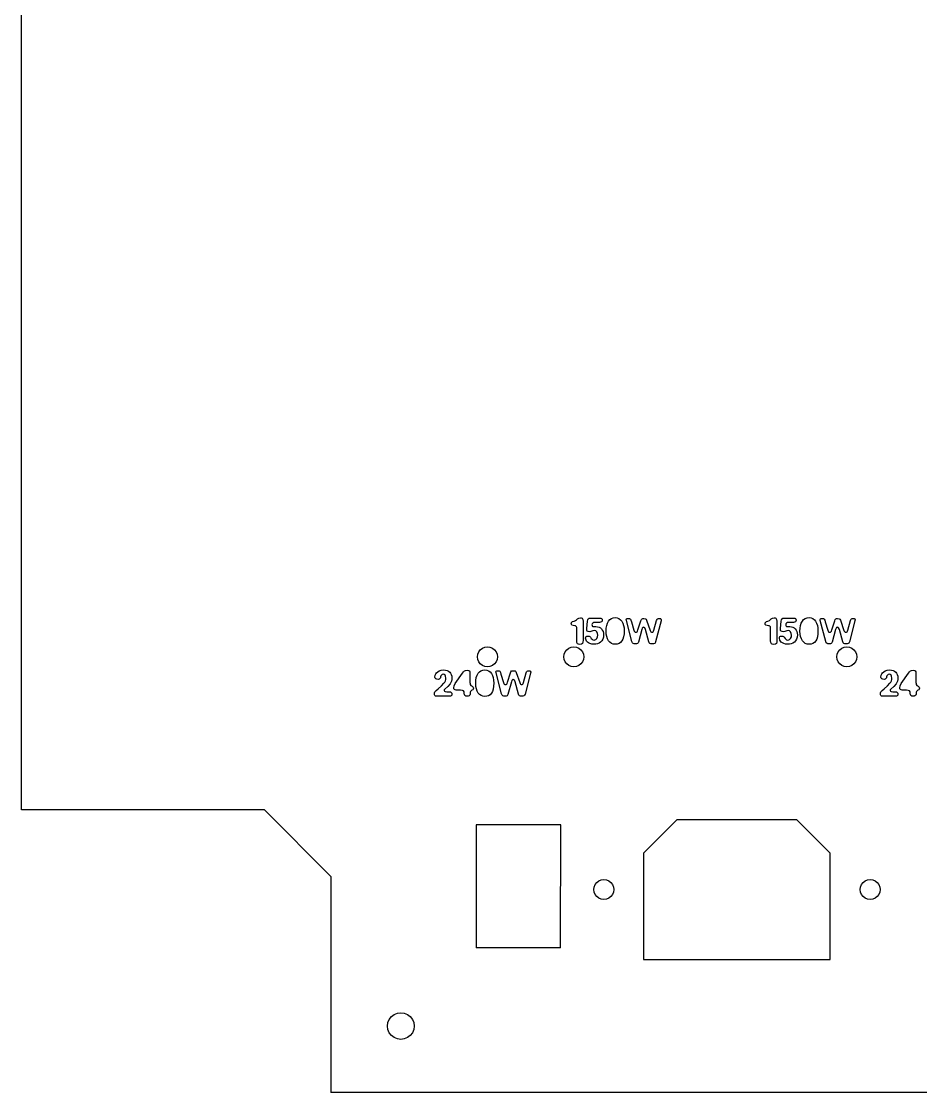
# Model space of a CAD drawing. Header units: metres. Extents: x 109 to 463, y 1313 to 1635.
# Drawn here: x 108.6 to 243.7, y 1312.8 to 1473.8 of the extents above; entities that cross this region are included whole.
import ezdxf

# ---------------------------------------------------------------- set-up
doc = ezdxf.new("R2010")
doc.units = ezdxf.units.M

msp = doc.modelspace()

# ---------------------------------------------------------------- linework, layer by layer
at = {"layer": 'COMPONENT0'}
for p, q in [((170.7, 1375.25, 0), (170.75, 1375.54, 0)), ((170.73, 1375.11, 0), (170.7, 1375.25, 0)), ((170.82, 1375, 0), (170.73, 1375.11, 0)), ((170.75, 1375.54, 0), (170.83, 1375.72, 0)), ((170.97, 1374.94, 0), (170.82, 1375, 0)), ((170.83, 1375.72, 0), (170.96, 1375.9, 0)), ((170.96, 1375.9, 0), (171.13, 1376.06, 0)), ((171.13, 1376.06, 0), (171.35, 1376.2, 0)), ((171.34, 1374.94, 0), (171.18, 1374.91, 0)), ((171.45, 1375.02, 0), (171.34, 1374.94, 0)), ((171.35, 1376.2, 0), (171.63, 1376.3, 0)), ((171.52, 1375.14, 0), (171.45, 1375.02, 0)), ((171.55, 1375.28, 0), (171.52, 1375.14, 0)), ((171.6, 1375.43, 0), (171.55, 1375.28, 0)), ((171.69, 1375.56, 0), (171.6, 1375.43, 0)), ((171.63, 1376.3, 0), (171.97, 1376.33, 0)), ((171.81, 1375.65, 0), (171.69, 1375.56, 0)), ((171.95, 1375.68, 0), (171.81, 1375.65, 0)), ((172.09, 1375.65, 0), (171.95, 1375.68, 0)), ((171.97, 1376.33, 0), (172.27, 1376.31, 0)), ((172.22, 1375.55, 0), (172.09, 1375.65, 0)), ((172.31, 1375.37, 0), (172.22, 1375.55, 0)), ((172.27, 1376.31, 0), (172.52, 1376.24, 0)), ((172.35, 1375.09, 0), (172.31, 1375.37, 0)), ((172.33, 1374.9, 0), (172.35, 1375.09, 0)), ((172.52, 1376.24, 0), (172.74, 1376.13, 0)), ((172.74, 1376.13, 0), (172.92, 1375.99, 0)), ((172.92, 1375.99, 0), (173.06, 1375.82, 0)), ((173.06, 1375.82, 0), (173.16, 1375.62, 0)), ((173.16, 1375.62, 0), (173.22, 1375.4, 0)), ((173.22, 1375.4, 0), (173.24, 1375.16, 0)), ((173.24, 1375.16, 0), (173.22, 1374.89, 0)), ((173.75, 1374.27, 0), (174.84, 1375.84, 0)), ((174.84, 1375.84, 0), (174.98, 1376.03, 0)), ((174.98, 1376.03, 0), (175.13, 1376.17, 0)), ((175.13, 1376.17, 0), (175.31, 1376.26, 0)), ((175.31, 1376.26, 0), (175.55, 1376.29, 0)), ((175.55, 1376.29, 0), (175.74, 1376.26, 0)), ((175.74, 1376.26, 0), (175.87, 1376.19, 0)), ((175.87, 1376.19, 0), (175.95, 1376.06, 0)), ((175.95, 1376.06, 0), (175.97, 1375.9, 0)), ((175.97, 1375.9, 0), (175.97, 1374.46, 0)), ((176.85, 1374.75, 0), (176.92, 1375.17, 0)), ((176.92, 1375.17, 0), (177.03, 1375.53, 0)), ((177.03, 1375.53, 0), (177.18, 1375.82, 0)), ((177.18, 1375.82, 0), (177.38, 1376.05, 0)), ((177.38, 1376.05, 0), (177.61, 1376.21, 0)), ((177.61, 1376.21, 0), (177.89, 1376.3, 0)), ((177.89, 1376.3, 0), (178.19, 1376.34, 0)), ((178.19, 1376.34, 0), (178.49, 1376.3, 0)), ((178.49, 1376.3, 0), (178.75, 1376.2, 0)), ((178.75, 1376.2, 0), (178.99, 1376.03, 0)), ((178.99, 1376.03, 0), (179.18, 1375.8, 0)), ((179.18, 1375.8, 0), (179.33, 1375.51, 0)), ((179.33, 1375.51, 0), (179.44, 1375.18, 0)), ((179.44, 1375.18, 0), (179.51, 1374.79, 0)), ((179.86, 1376.04, 0), (179.91, 1376.14, 0)), ((179.88, 1375.89, 0), (179.86, 1376.04, 0)), ((180.7, 1372.76, 0), (179.88, 1375.89, 0)), ((179.91, 1376.14, 0), (180.01, 1376.19, 0)), ((180.01, 1376.19, 0), (180.16, 1376.21, 0)), ((180.16, 1376.21, 0), (180.34, 1376.2, 0)), ((180.34, 1376.2, 0), (180.47, 1376.12, 0)), ((180.47, 1376.12, 0), (180.55, 1375.96, 0)), ((180.55, 1375.96, 0), (180.62, 1375.7, 0)), ((180.62, 1375.7, 0), (181, 1374.44, 0)), ((181.6, 1374.49, 0), (182.05, 1375.87, 0)), ((182.05, 1375.87, 0), (182.12, 1376.06, 0)), ((182.05, 1375.87, 0), (182.05, 1375.87, 0)), ((182.12, 1376.06, 0), (182.22, 1376.17, 0)), ((182.22, 1376.17, 0), (182.34, 1376.21, 0)), ((182.34, 1376.21, 0), (182.49, 1376.21, 0)), ((182.49, 1376.21, 0), (182.74, 1376.17, 0)), ((182.74, 1376.17, 0), (182.84, 1376.09, 0)), ((182.84, 1376.09, 0), (182.9, 1375.96, 0)), ((182.9, 1375.96, 0), (183.44, 1374.42, 0)), ((184.02, 1374.44, 0), (184.42, 1375.91, 0)), ((185.08, 1375.84, 0), (184.25, 1372.67, 0)), ((184.42, 1375.91, 0), (184.48, 1376.06, 0)), ((184.48, 1376.06, 0), (184.56, 1376.16, 0)), ((184.56, 1376.16, 0), (184.67, 1376.2, 0)), ((184.67, 1376.2, 0), (184.83, 1376.21, 0)), ((184.83, 1376.21, 0), (184.97, 1376.19, 0)), ((184.97, 1376.19, 0), (185.07, 1376.13, 0)), ((185.07, 1376.13, 0), (185.11, 1376.01, 0)), ((185.11, 1376.01, 0), (185.08, 1375.84, 0)), ((170.88, 1373.22, 0), (171.2, 1373.48, 0)), ((171.18, 1374.91, 0), (170.97, 1374.94, 0)), ((171.2, 1373.48, 0), (171.7, 1373.92, 0)), ((171.7, 1373.92, 0), (172.06, 1374.32, 0)), ((172.06, 1374.32, 0), (172.19, 1374.51, 0)), ((172.1, 1373.35, 0), (172.08, 1373.25, 0)), ((172.2, 1373.46, 0), (172.1, 1373.35, 0)), ((172.19, 1374.51, 0), (172.28, 1374.7, 0)), ((172.64, 1373.86, 0), (172.2, 1373.46, 0)), ((172.28, 1374.7, 0), (172.33, 1374.9, 0)), ((172.97, 1374.24, 0), (172.64, 1373.86, 0)), ((173.09, 1374.44, 0), (172.97, 1374.24, 0)), ((173.17, 1374.66, 0), (173.09, 1374.44, 0)), ((173.22, 1374.89, 0), (173.17, 1374.66, 0)), ((173.53, 1373.65, 0), (173.58, 1373.96, 0)), ((173.56, 1373.5, 0), (173.53, 1373.65, 0)), ((173.63, 1373.39, 0), (173.56, 1373.5, 0)), ((173.58, 1373.96, 0), (173.75, 1374.27, 0)), ((173.75, 1373.32, 0), (173.63, 1373.39, 0)), ((175.97, 1374.46, 0), (175.98, 1374.27, 0)), ((175.98, 1374.27, 0), (176.02, 1374.12, 0)), ((176.02, 1374.12, 0), (176.12, 1373.98, 0)), ((176.12, 1373.98, 0), (176.29, 1373.87, 0)), ((176.38, 1373.35, 0), (176.26, 1373.28, 0)), ((176.29, 1373.87, 0), (176.44, 1373.74, 0)), ((176.46, 1373.45, 0), (176.38, 1373.35, 0)), ((176.44, 1373.74, 0), (176.49, 1373.59, 0)), ((176.49, 1373.59, 0), (176.46, 1373.45, 0)), ((176.83, 1374.27, 0), (176.85, 1374.75, 0)), ((176.85, 1373.85, 0), (176.83, 1374.27, 0)), ((176.93, 1373.47, 0), (176.85, 1373.85, 0)), ((177.05, 1373.13, 0), (176.93, 1373.47, 0)), ((179.45, 1373.46, 0), (179.35, 1373.11, 0)), ((179.52, 1373.87, 0), (179.45, 1373.46, 0)), ((179.51, 1374.79, 0), (179.54, 1374.36, 0)), ((179.54, 1374.36, 0), (179.52, 1373.87, 0)), ((181, 1374.44, 0), (181.05, 1374.31, 0)), ((181.05, 1374.31, 0), (181.11, 1374.21, 0)), ((181.11, 1374.21, 0), (181.19, 1374.15, 0)), ((181.19, 1374.15, 0), (181.27, 1374.13, 0)), ((181.27, 1374.13, 0), (181.4, 1374.14, 0)), ((181.4, 1374.14, 0), (181.48, 1374.18, 0)), ((181.48, 1374.18, 0), (181.55, 1374.29, 0)), ((181.55, 1374.29, 0), (181.6, 1374.49, 0)), ((182.18, 1374.55, 0), (181.67, 1372.66, 0)), ((182.25, 1374.73, 0), (182.18, 1374.55, 0)), ((182.33, 1374.83, 0), (182.25, 1374.73, 0)), ((182.41, 1374.87, 0), (182.33, 1374.83, 0)), ((182.47, 1374.88, 0), (182.41, 1374.87, 0)), ((182.56, 1374.86, 0), (182.47, 1374.88, 0)), ((182.64, 1374.8, 0), (182.56, 1374.86, 0)), ((182.76, 1374.56, 0), (182.64, 1374.8, 0)), ((183.25, 1372.7, 0), (182.76, 1374.56, 0)), ((183.44, 1374.42, 0), (183.49, 1374.3, 0)), ((183.49, 1374.3, 0), (183.56, 1374.21, 0)), ((183.56, 1374.21, 0), (183.64, 1374.15, 0)), ((183.64, 1374.15, 0), (183.74, 1374.13, 0)), ((183.74, 1374.13, 0), (183.82, 1374.15, 0)), ((183.82, 1374.15, 0), (183.9, 1374.21, 0)), ((183.9, 1374.21, 0), (183.97, 1374.31, 0)), ((183.97, 1374.31, 0), (184.02, 1374.44, 0)), ((170.63, 1372.71, 0), (170.64, 1372.89, 0)), ((170.65, 1372.57, 0), (170.63, 1372.71, 0)), ((170.64, 1372.89, 0), (170.71, 1373.04, 0)), ((170.71, 1372.47, 0), (170.65, 1372.57, 0)), ((170.71, 1373.04, 0), (170.88, 1373.22, 0)), ((170.81, 1372.4, 0), (170.71, 1372.47, 0)), ((170.94, 1372.38, 0), (170.81, 1372.4, 0)), ((172.89, 1372.38, 0), (170.94, 1372.38, 0)), ((172.08, 1373.25, 0), (172.13, 1373.13, 0)), ((172.13, 1373.13, 0), (172.26, 1373.07, 0)), ((172.26, 1373.07, 0), (172.49, 1373.05, 0)), ((172.49, 1373.05, 0), (172.82, 1373.05, 0)), ((172.82, 1373.05, 0), (173.02, 1373.02, 0)), ((173.03, 1372.4, 0), (172.89, 1372.38, 0)), ((173.02, 1373.02, 0), (173.15, 1372.95, 0)), ((173.14, 1372.46, 0), (173.03, 1372.4, 0)), ((173.22, 1372.56, 0), (173.14, 1372.46, 0)), ((173.15, 1372.95, 0), (173.22, 1372.84, 0)), ((173.22, 1372.84, 0), (173.24, 1372.72, 0)), ((173.24, 1372.72, 0), (173.22, 1372.56, 0)), ((173.91, 1373.29, 0), (173.75, 1373.32, 0)), ((174.55, 1373.29, 0), (173.91, 1373.29, 0)), ((174.82, 1373.26, 0), (174.55, 1373.29, 0)), ((174.99, 1373.17, 0), (174.82, 1373.26, 0)), ((175.08, 1373.03, 0), (174.99, 1373.17, 0)), ((175.11, 1372.83, 0), (175.08, 1373.03, 0)), ((175.13, 1372.61, 0), (175.11, 1372.83, 0)), ((175.21, 1372.47, 0), (175.13, 1372.61, 0)), ((175.35, 1372.4, 0), (175.21, 1372.47, 0)), ((175.55, 1372.38, 0), (175.35, 1372.4, 0)), ((175.71, 1372.39, 0), (175.55, 1372.38, 0)), ((175.82, 1372.43, 0), (175.71, 1372.39, 0)), ((175.94, 1372.55, 0), (175.82, 1372.43, 0)), ((175.98, 1372.68, 0), (175.94, 1372.55, 0)), ((175.99, 1372.78, 0), (175.98, 1372.68, 0)), ((176.02, 1372.99, 0), (175.99, 1372.78, 0)), ((176.05, 1373.1, 0), (176.02, 1372.99, 0)), ((176.13, 1373.19, 0), (176.05, 1373.1, 0)), ((176.26, 1373.28, 0), (176.13, 1373.19, 0)), ((177.2, 1372.86, 0), (177.05, 1373.13, 0)), ((177.4, 1372.63, 0), (177.2, 1372.86, 0)), ((177.63, 1372.47, 0), (177.4, 1372.63, 0)), ((177.89, 1372.36, 0), (177.63, 1372.47, 0)), ((178.18, 1372.33, 0), (177.89, 1372.36, 0)), ((178.5, 1372.36, 0), (178.18, 1372.33, 0)), ((178.77, 1372.45, 0), (178.5, 1372.36, 0)), ((179.01, 1372.61, 0), (178.77, 1372.45, 0)), ((179.2, 1372.82, 0), (179.01, 1372.61, 0)), ((179.35, 1373.11, 0), (179.2, 1372.82, 0)), ((180.78, 1372.54, 0), (180.7, 1372.76, 0)), ((180.9, 1372.43, 0), (180.78, 1372.54, 0)), ((181.04, 1372.39, 0), (180.9, 1372.43, 0)), ((181.2, 1372.38, 0), (181.04, 1372.39, 0)), ((181.4, 1372.39, 0), (181.2, 1372.38, 0)), ((181.53, 1372.44, 0), (181.4, 1372.39, 0)), ((181.62, 1372.52, 0), (181.53, 1372.44, 0)), ((181.67, 1372.66, 0), (181.62, 1372.52, 0)), ((183.32, 1372.54, 0), (183.25, 1372.7, 0)), ((183.41, 1372.44, 0), (183.32, 1372.54, 0)), ((183.55, 1372.4, 0), (183.41, 1372.44, 0)), ((183.76, 1372.38, 0), (183.55, 1372.4, 0)), ((183.93, 1372.39, 0), (183.76, 1372.38, 0)), ((184.08, 1372.43, 0), (183.93, 1372.39, 0)), ((184.18, 1372.52, 0), (184.08, 1372.43, 0)), ((184.25, 1372.67, 0), (184.18, 1372.52, 0))]:
    msp.add_line(p, q, dxfattribs=at)
at = {"layer": 'COMPONENT4'}
for p, q in [((191.18, 1383.31, 0), (191.2, 1383.41, 0)), ((191.21, 1383.15, 0), (191.18, 1383.31, 0)), ((191.2, 1383.41, 0), (191.24, 1383.48, 0)), ((191.27, 1383.06, 0), (191.21, 1383.15, 0)), ((191.24, 1383.48, 0), (191.39, 1383.59, 0)), ((191.47, 1382.99, 0), (191.27, 1383.06, 0)), ((191.39, 1383.59, 0), (191.6, 1383.66, 0)), ((191.7, 1382.98, 0), (191.47, 1382.99, 0)), ((191.6, 1383.66, 0), (191.83, 1383.77, 0)), ((191.83, 1383.77, 0), (191.96, 1383.87, 0)), ((191.96, 1383.87, 0), (192.11, 1384, 0)), ((192.11, 1384, 0), (192.3, 1384.11, 0)), ((192.3, 1384.11, 0), (192.55, 1384.15, 0)), ((192.55, 1384.15, 0), (192.69, 1384.14, 0)), ((192.69, 1384.14, 0), (192.8, 1384.09, 0)), ((192.8, 1384.09, 0), (192.87, 1384.01, 0)), ((192.87, 1384.01, 0), (192.92, 1383.91, 0)), ((192.92, 1383.91, 0), (192.95, 1383.68, 0)), ((192.95, 1383.68, 0), (192.96, 1383.42, 0)), ((192.96, 1383.42, 0), (192.96, 1380.79, 0)), ((193.51, 1382.57, 0), (193.62, 1383.64, 0)), ((193.62, 1383.64, 0), (193.67, 1383.85, 0)), ((193.67, 1383.85, 0), (193.74, 1384, 0)), ((193.74, 1384, 0), (193.86, 1384.09, 0)), ((193.86, 1384.09, 0), (194.04, 1384.12, 0)), ((194.04, 1384.12, 0), (195.49, 1384.12, 0)), ((194.32, 1383.26, 0), (194.29, 1383.15, 0)), ((194.29, 1383.15, 0), (194.31, 1383.01, 0)), ((194.31, 1383.01, 0), (194.34, 1382.91, 0)), ((194.41, 1383.37, 0), (194.32, 1383.26, 0)), ((194.56, 1383.44, 0), (194.41, 1383.37, 0)), ((194.77, 1383.46, 0), (194.56, 1383.44, 0)), ((195.43, 1383.46, 0), (194.77, 1383.46, 0)), ((195.6, 1383.49, 0), (195.43, 1383.46, 0)), ((195.49, 1384.12, 0), (195.64, 1384.1, 0)), ((195.73, 1383.55, 0), (195.6, 1383.49, 0)), ((195.64, 1384.1, 0), (195.75, 1384.04, 0)), ((195.81, 1383.66, 0), (195.73, 1383.55, 0)), ((195.75, 1384.04, 0), (195.82, 1383.95, 0)), ((195.84, 1383.82, 0), (195.81, 1383.66, 0)), ((195.82, 1383.95, 0), (195.84, 1383.82, 0)), ((196.44, 1382.61, 0), (196.51, 1383.03, 0)), ((196.51, 1383.03, 0), (196.62, 1383.38, 0)), ((196.62, 1383.38, 0), (196.78, 1383.68, 0)), ((196.78, 1383.68, 0), (196.97, 1383.9, 0)), ((196.97, 1383.9, 0), (197.21, 1384.06, 0)), ((197.21, 1384.06, 0), (197.48, 1384.16, 0)), ((197.48, 1384.16, 0), (197.79, 1384.19, 0)), ((197.79, 1384.19, 0), (198.08, 1384.16, 0)), ((198.08, 1384.16, 0), (198.35, 1384.05, 0)), ((198.35, 1384.05, 0), (198.58, 1383.88, 0)), ((198.58, 1383.88, 0), (198.77, 1383.65, 0)), ((198.77, 1383.65, 0), (198.92, 1383.37, 0)), ((198.92, 1383.37, 0), (199.04, 1383.03, 0)), ((199.04, 1383.03, 0), (199.11, 1382.65, 0)), ((199.45, 1383.89, 0), (199.5, 1383.99, 0)), ((199.47, 1383.74, 0), (199.45, 1383.89, 0)), ((200.29, 1380.61, 0), (199.47, 1383.74, 0)), ((199.5, 1383.99, 0), (199.6, 1384.05, 0)), ((199.6, 1384.05, 0), (199.75, 1384.07, 0)), ((199.75, 1384.07, 0), (199.94, 1384.05, 0)), ((199.94, 1384.05, 0), (200.06, 1383.98, 0)), ((200.06, 1383.98, 0), (200.14, 1383.82, 0)), ((200.14, 1383.82, 0), (200.21, 1383.55, 0)), ((200.21, 1383.55, 0), (200.6, 1382.3, 0)), ((201.19, 1382.35, 0), (201.64, 1383.73, 0)), ((201.64, 1383.73, 0), (201.71, 1383.92, 0)), ((201.64, 1383.73, 0), (201.64, 1383.73, 0)), ((201.71, 1383.92, 0), (201.81, 1384.02, 0)), ((201.81, 1384.02, 0), (201.93, 1384.07, 0)), ((201.93, 1384.07, 0), (202.09, 1384.07, 0)), ((202.09, 1384.07, 0), (202.34, 1384.03, 0)), ((202.34, 1384.03, 0), (202.43, 1383.95, 0)), ((202.43, 1383.95, 0), (202.5, 1383.81, 0)), ((202.5, 1383.81, 0), (203.04, 1382.28, 0)), ((203.61, 1382.3, 0), (204.01, 1383.77, 0)), ((204.68, 1383.7, 0), (203.85, 1380.53, 0)), ((204.01, 1383.77, 0), (204.07, 1383.92, 0)), ((204.07, 1383.92, 0), (204.15, 1384.01, 0)), ((204.15, 1384.01, 0), (204.27, 1384.06, 0)), ((204.27, 1384.06, 0), (204.42, 1384.07, 0)), ((204.42, 1384.07, 0), (204.57, 1384.05, 0)), ((204.57, 1384.05, 0), (204.66, 1383.99, 0)), ((204.66, 1383.99, 0), (204.7, 1383.87, 0)), ((204.7, 1383.87, 0), (204.68, 1383.7, 0)), ((191.81, 1382.97, 0), (191.7, 1382.98, 0)), ((191.89, 1382.92, 0), (191.81, 1382.97, 0)), ((191.97, 1382.81, 0), (191.89, 1382.92, 0)), ((192, 1382.7, 0), (191.97, 1382.81, 0)), ((192.01, 1382.42, 0), (192, 1382.7, 0)), ((192.01, 1380.72, 0), (192.01, 1382.42, 0)), ((193.41, 1381.33, 0), (193.52, 1381.39, 0)), ((193.5, 1382.48, 0), (193.51, 1382.57, 0)), ((193.5, 1382.41, 0), (193.5, 1382.48, 0)), ((193.52, 1382.25, 0), (193.5, 1382.41, 0)), ((193.59, 1382.14, 0), (193.52, 1382.25, 0)), ((193.52, 1381.39, 0), (193.72, 1381.41, 0)), ((193.73, 1382.08, 0), (193.59, 1382.14, 0)), ((193.72, 1381.41, 0), (193.87, 1381.4, 0)), ((193.95, 1382.05, 0), (193.73, 1382.08, 0)), ((193.87, 1381.4, 0), (193.97, 1381.35, 0)), ((194.14, 1382.09, 0), (193.95, 1382.05, 0)), ((194.28, 1382.16, 0), (194.14, 1382.09, 0)), ((194.43, 1382.23, 0), (194.28, 1382.16, 0)), ((194.34, 1382.91, 0), (194.41, 1382.86, 0)), ((194.41, 1382.86, 0), (194.53, 1382.84, 0)), ((194.66, 1382.26, 0), (194.43, 1382.23, 0)), ((194.53, 1382.84, 0), (194.73, 1382.85, 0)), ((194.85, 1382.21, 0), (194.66, 1382.26, 0)), ((194.73, 1382.85, 0), (194.89, 1382.85, 0)), ((195.01, 1382.06, 0), (194.85, 1382.21, 0)), ((194.89, 1382.85, 0), (195.13, 1382.83, 0)), ((195.12, 1381.82, 0), (195.01, 1382.06, 0)), ((195.16, 1381.53, 0), (195.12, 1381.82, 0)), ((195.13, 1382.83, 0), (195.36, 1382.76, 0)), ((195.13, 1381.28, 0), (195.16, 1381.53, 0)), ((195.36, 1382.76, 0), (195.56, 1382.66, 0)), ((195.56, 1382.66, 0), (195.72, 1382.51, 0)), ((195.72, 1382.51, 0), (195.85, 1382.32, 0)), ((195.85, 1382.32, 0), (195.96, 1382.11, 0)), ((195.96, 1382.11, 0), (196.02, 1381.86, 0)), ((196.04, 1381.59, 0), (196.01, 1381.24, 0)), ((196.02, 1381.86, 0), (196.04, 1381.59, 0)), ((196.42, 1382.13, 0), (196.44, 1382.61, 0)), ((196.45, 1381.71, 0), (196.42, 1382.13, 0)), ((196.52, 1381.33, 0), (196.45, 1381.71, 0)), ((199.11, 1381.73, 0), (199.05, 1381.31, 0)), ((199.11, 1382.65, 0), (199.13, 1382.22, 0)), ((199.13, 1382.22, 0), (199.11, 1381.73, 0)), ((200.6, 1382.3, 0), (200.64, 1382.17, 0)), ((200.64, 1382.17, 0), (200.71, 1382.07, 0)), ((200.71, 1382.07, 0), (200.78, 1382, 0)), ((200.78, 1382, 0), (200.87, 1381.98, 0)), ((200.87, 1381.98, 0), (200.99, 1382, 0)), ((200.99, 1382, 0), (201.08, 1382.04, 0)), ((201.08, 1382.04, 0), (201.14, 1382.15, 0)), ((201.14, 1382.15, 0), (201.19, 1382.35, 0)), ((201.77, 1382.41, 0), (201.27, 1380.52, 0)), ((201.84, 1382.59, 0), (201.77, 1382.41, 0)), ((201.92, 1382.69, 0), (201.84, 1382.59, 0)), ((202, 1382.73, 0), (201.92, 1382.69, 0)), ((202.06, 1382.74, 0), (202, 1382.73, 0)), ((202.16, 1382.71, 0), (202.06, 1382.74, 0)), ((202.24, 1382.65, 0), (202.16, 1382.71, 0)), ((202.36, 1382.42, 0), (202.24, 1382.65, 0)), ((202.85, 1380.55, 0), (202.36, 1382.42, 0)), ((203.04, 1382.28, 0), (203.08, 1382.16, 0)), ((203.08, 1382.16, 0), (203.15, 1382.06, 0)), ((203.15, 1382.06, 0), (203.23, 1382, 0)), ((203.23, 1382, 0), (203.33, 1381.98, 0)), ((203.33, 1381.98, 0), (203.42, 1382, 0)), ((203.42, 1382, 0), (203.5, 1382.07, 0)), ((203.5, 1382.07, 0), (203.56, 1382.17, 0)), ((203.56, 1382.17, 0), (203.61, 1382.3, 0)), ((192.03, 1380.43, 0), (192.01, 1380.72, 0)), ((192.12, 1380.27, 0), (192.03, 1380.43, 0)), ((192.27, 1380.19, 0), (192.12, 1380.27, 0)), ((192.49, 1380.17, 0), (192.27, 1380.19, 0)), ((192.73, 1380.2, 0), (192.49, 1380.17, 0)), ((192.88, 1380.31, 0), (192.73, 1380.2, 0)), ((192.94, 1380.5, 0), (192.88, 1380.31, 0)), ((192.96, 1380.79, 0), (192.94, 1380.5, 0)), ((193.34, 1381.09, 0), (193.36, 1381.23, 0)), ((193.4, 1380.81, 0), (193.34, 1381.09, 0)), ((193.36, 1381.23, 0), (193.41, 1381.33, 0)), ((193.49, 1380.66, 0), (193.4, 1380.81, 0)), ((193.61, 1380.51, 0), (193.49, 1380.66, 0)), ((193.78, 1380.38, 0), (193.61, 1380.51, 0)), ((193.99, 1380.28, 0), (193.78, 1380.38, 0)), ((193.97, 1381.35, 0), (194.07, 1381.25, 0)), ((194.26, 1380.2, 0), (193.99, 1380.28, 0)), ((194.07, 1381.25, 0), (194.19, 1381.07, 0)), ((194.19, 1381.07, 0), (194.3, 1380.93, 0)), ((194.59, 1380.18, 0), (194.26, 1380.2, 0)), ((194.3, 1380.93, 0), (194.41, 1380.85, 0)), ((194.41, 1380.85, 0), (194.61, 1380.81, 0)), ((194.86, 1380.2, 0), (194.59, 1380.18, 0)), ((194.61, 1380.81, 0), (194.74, 1380.83, 0)), ((194.74, 1380.83, 0), (194.85, 1380.88, 0)), ((194.85, 1380.88, 0), (195.03, 1381.05, 0)), ((195.13, 1380.26, 0), (194.86, 1380.2, 0)), ((195.03, 1381.05, 0), (195.13, 1381.28, 0)), ((195.37, 1380.36, 0), (195.13, 1380.26, 0)), ((195.59, 1380.51, 0), (195.37, 1380.36, 0)), ((195.77, 1380.7, 0), (195.59, 1380.51, 0)), ((195.92, 1380.94, 0), (195.77, 1380.7, 0)), ((196.01, 1381.24, 0), (195.92, 1380.94, 0)), ((196.64, 1380.99, 0), (196.52, 1381.33, 0)), ((196.8, 1380.71, 0), (196.64, 1380.99, 0)), ((196.99, 1380.49, 0), (196.8, 1380.71, 0)), ((197.22, 1380.32, 0), (196.99, 1380.49, 0)), ((197.48, 1380.22, 0), (197.22, 1380.32, 0)), ((197.77, 1380.19, 0), (197.48, 1380.22, 0)), ((198.09, 1380.22, 0), (197.77, 1380.19, 0)), ((198.37, 1380.31, 0), (198.09, 1380.22, 0)), ((198.6, 1380.46, 0), (198.37, 1380.31, 0)), ((198.79, 1380.68, 0), (198.6, 1380.46, 0)), ((198.94, 1380.96, 0), (198.79, 1380.68, 0)), ((199.05, 1381.31, 0), (198.94, 1380.96, 0)), ((200.38, 1380.4, 0), (200.29, 1380.61, 0)), ((200.49, 1380.29, 0), (200.38, 1380.4, 0)), ((200.63, 1380.25, 0), (200.49, 1380.29, 0)), ((200.8, 1380.24, 0), (200.63, 1380.25, 0)), ((200.99, 1380.25, 0), (200.8, 1380.24, 0)), ((201.12, 1380.29, 0), (200.99, 1380.25, 0)), ((201.21, 1380.38, 0), (201.12, 1380.29, 0)), ((201.27, 1380.52, 0), (201.21, 1380.38, 0)), ((202.91, 1380.39, 0), (202.85, 1380.55, 0)), ((203.01, 1380.3, 0), (202.91, 1380.39, 0)), ((203.15, 1380.25, 0), (203.01, 1380.3, 0)), ((203.35, 1380.24, 0), (203.15, 1380.25, 0)), ((203.53, 1380.25, 0), (203.35, 1380.24, 0)), ((203.67, 1380.29, 0), (203.53, 1380.25, 0)), ((203.78, 1380.37, 0), (203.67, 1380.29, 0)), ((203.85, 1380.53, 0), (203.78, 1380.37, 0))]:
    msp.add_line(p, q, dxfattribs=at)
at = {"layer": 'COMPONENT7'}
for p, q in [((220.3, 1383.31, 0), (220.32, 1383.41, 0)), ((220.32, 1383.15, 0), (220.3, 1383.31, 0)), ((220.32, 1383.41, 0), (220.36, 1383.48, 0)), ((220.39, 1383.06, 0), (220.32, 1383.15, 0)), ((220.36, 1383.48, 0), (220.51, 1383.59, 0)), ((220.59, 1382.99, 0), (220.39, 1383.06, 0)), ((220.51, 1383.59, 0), (220.71, 1383.66, 0)), ((220.82, 1382.98, 0), (220.59, 1382.99, 0)), ((220.71, 1383.66, 0), (220.95, 1383.77, 0)), ((220.95, 1383.77, 0), (221.08, 1383.87, 0)), ((221.08, 1383.87, 0), (221.23, 1384, 0)), ((221.23, 1384, 0), (221.42, 1384.11, 0)), ((221.42, 1384.11, 0), (221.66, 1384.15, 0)), ((221.66, 1384.15, 0), (221.81, 1384.14, 0)), ((221.81, 1384.14, 0), (221.91, 1384.09, 0)), ((221.91, 1384.09, 0), (221.99, 1384.01, 0)), ((221.99, 1384.01, 0), (222.03, 1383.91, 0)), ((222.03, 1383.91, 0), (222.07, 1383.68, 0)), ((222.07, 1383.68, 0), (222.07, 1383.42, 0)), ((222.07, 1383.42, 0), (222.07, 1380.79, 0)), ((222.63, 1382.57, 0), (222.74, 1383.64, 0)), ((222.74, 1383.64, 0), (222.79, 1383.85, 0)), ((222.79, 1383.85, 0), (222.86, 1384, 0)), ((222.86, 1384, 0), (222.98, 1384.09, 0)), ((222.98, 1384.09, 0), (223.15, 1384.12, 0)), ((223.15, 1384.12, 0), (224.61, 1384.12, 0)), ((223.44, 1383.26, 0), (223.41, 1383.15, 0)), ((223.41, 1383.15, 0), (223.42, 1383.01, 0)), ((223.42, 1383.01, 0), (223.46, 1382.91, 0)), ((223.53, 1383.37, 0), (223.44, 1383.26, 0)), ((223.68, 1383.44, 0), (223.53, 1383.37, 0)), ((223.89, 1383.46, 0), (223.68, 1383.44, 0)), ((224.55, 1383.46, 0), (223.89, 1383.46, 0)), ((224.72, 1383.49, 0), (224.55, 1383.46, 0)), ((224.61, 1384.12, 0), (224.76, 1384.1, 0)), ((224.85, 1383.55, 0), (224.72, 1383.49, 0)), ((224.76, 1384.1, 0), (224.87, 1384.04, 0)), ((224.93, 1383.66, 0), (224.85, 1383.55, 0)), ((224.87, 1384.04, 0), (224.94, 1383.95, 0)), ((224.96, 1383.82, 0), (224.93, 1383.66, 0)), ((224.94, 1383.95, 0), (224.96, 1383.82, 0)), ((225.56, 1382.61, 0), (225.63, 1383.03, 0)), ((225.63, 1383.03, 0), (225.74, 1383.38, 0)), ((225.74, 1383.38, 0), (225.9, 1383.68, 0)), ((225.9, 1383.68, 0), (226.09, 1383.9, 0)), ((226.09, 1383.9, 0), (226.33, 1384.06, 0)), ((226.33, 1384.06, 0), (226.6, 1384.16, 0)), ((226.6, 1384.16, 0), (226.91, 1384.19, 0)), ((226.91, 1384.19, 0), (227.2, 1384.16, 0)), ((227.2, 1384.16, 0), (227.47, 1384.05, 0)), ((227.47, 1384.05, 0), (227.7, 1383.88, 0)), ((227.7, 1383.88, 0), (227.89, 1383.65, 0)), ((227.89, 1383.65, 0), (228.04, 1383.37, 0)), ((228.04, 1383.37, 0), (228.16, 1383.03, 0)), ((228.16, 1383.03, 0), (228.23, 1382.65, 0)), ((228.57, 1383.89, 0), (228.62, 1383.99, 0)), ((228.59, 1383.74, 0), (228.57, 1383.89, 0)), ((229.41, 1380.61, 0), (228.59, 1383.74, 0)), ((228.62, 1383.99, 0), (228.72, 1384.05, 0)), ((228.72, 1384.05, 0), (228.87, 1384.07, 0)), ((228.87, 1384.07, 0), (229.06, 1384.05, 0)), ((229.06, 1384.05, 0), (229.18, 1383.98, 0)), ((229.18, 1383.98, 0), (229.26, 1383.82, 0)), ((229.26, 1383.82, 0), (229.33, 1383.55, 0)), ((229.33, 1383.55, 0), (229.71, 1382.3, 0)), ((230.31, 1382.35, 0), (230.76, 1383.73, 0)), ((230.76, 1383.73, 0), (230.83, 1383.92, 0)), ((230.76, 1383.73, 0), (230.76, 1383.73, 0)), ((230.83, 1383.92, 0), (230.93, 1384.02, 0)), ((230.93, 1384.02, 0), (231.05, 1384.07, 0)), ((231.05, 1384.07, 0), (231.2, 1384.07, 0)), ((231.2, 1384.07, 0), (231.45, 1384.03, 0)), ((231.45, 1384.03, 0), (231.55, 1383.95, 0)), ((231.55, 1383.95, 0), (231.61, 1383.81, 0)), ((231.61, 1383.81, 0), (232.15, 1382.28, 0)), ((232.73, 1382.3, 0), (233.13, 1383.77, 0)), ((233.8, 1383.7, 0), (232.96, 1380.53, 0)), ((233.13, 1383.77, 0), (233.19, 1383.92, 0)), ((233.19, 1383.92, 0), (233.27, 1384.01, 0)), ((233.27, 1384.01, 0), (233.39, 1384.06, 0)), ((233.39, 1384.06, 0), (233.54, 1384.07, 0)), ((233.54, 1384.07, 0), (233.69, 1384.05, 0)), ((233.69, 1384.05, 0), (233.78, 1383.99, 0)), ((233.78, 1383.99, 0), (233.82, 1383.87, 0)), ((233.82, 1383.87, 0), (233.8, 1383.7, 0)), ((220.93, 1382.97, 0), (220.82, 1382.98, 0)), ((221.01, 1382.92, 0), (220.93, 1382.97, 0)), ((221.09, 1382.81, 0), (221.01, 1382.92, 0)), ((221.12, 1382.7, 0), (221.09, 1382.81, 0)), ((221.12, 1382.42, 0), (221.12, 1382.7, 0)), ((221.12, 1380.72, 0), (221.12, 1382.42, 0)), ((222.53, 1381.33, 0), (222.64, 1381.39, 0)), ((222.61, 1382.48, 0), (222.63, 1382.57, 0)), ((222.61, 1382.41, 0), (222.61, 1382.48, 0)), ((222.64, 1382.25, 0), (222.61, 1382.41, 0)), ((222.71, 1382.14, 0), (222.64, 1382.25, 0)), ((222.64, 1381.39, 0), (222.84, 1381.41, 0)), ((222.85, 1382.08, 0), (222.71, 1382.14, 0)), ((222.84, 1381.41, 0), (222.98, 1381.4, 0)), ((223.07, 1382.05, 0), (222.85, 1382.08, 0)), ((222.98, 1381.4, 0), (223.09, 1381.35, 0)), ((223.26, 1382.09, 0), (223.07, 1382.05, 0)), ((223.4, 1382.16, 0), (223.26, 1382.09, 0)), ((223.55, 1382.23, 0), (223.4, 1382.16, 0)), ((223.46, 1382.91, 0), (223.53, 1382.86, 0)), ((223.53, 1382.86, 0), (223.65, 1382.84, 0)), ((223.77, 1382.26, 0), (223.55, 1382.23, 0)), ((223.65, 1382.84, 0), (223.85, 1382.85, 0)), ((223.97, 1382.21, 0), (223.77, 1382.26, 0)), ((223.85, 1382.85, 0), (224.01, 1382.85, 0)), ((224.13, 1382.06, 0), (223.97, 1382.21, 0)), ((224.01, 1382.85, 0), (224.25, 1382.83, 0)), ((224.24, 1381.82, 0), (224.13, 1382.06, 0)), ((224.28, 1381.53, 0), (224.24, 1381.82, 0)), ((224.25, 1382.83, 0), (224.48, 1382.76, 0)), ((224.25, 1381.28, 0), (224.28, 1381.53, 0)), ((224.48, 1382.76, 0), (224.67, 1382.66, 0)), ((224.67, 1382.66, 0), (224.84, 1382.51, 0)), ((224.84, 1382.51, 0), (224.97, 1382.32, 0)), ((224.97, 1382.32, 0), (225.07, 1382.11, 0)), ((225.07, 1382.11, 0), (225.14, 1381.86, 0)), ((225.16, 1381.59, 0), (225.13, 1381.24, 0)), ((225.14, 1381.86, 0), (225.16, 1381.59, 0)), ((225.54, 1382.13, 0), (225.56, 1382.61, 0)), ((225.57, 1381.71, 0), (225.54, 1382.13, 0)), ((225.64, 1381.33, 0), (225.57, 1381.71, 0)), ((228.23, 1381.73, 0), (228.16, 1381.31, 0)), ((228.23, 1382.65, 0), (228.25, 1382.22, 0)), ((228.25, 1382.22, 0), (228.23, 1381.73, 0)), ((229.71, 1382.3, 0), (229.76, 1382.17, 0)), ((229.76, 1382.17, 0), (229.82, 1382.07, 0)), ((229.82, 1382.07, 0), (229.9, 1382, 0)), ((229.9, 1382, 0), (229.98, 1381.98, 0)), ((229.98, 1381.98, 0), (230.11, 1382, 0)), ((230.11, 1382, 0), (230.2, 1382.04, 0)), ((230.2, 1382.04, 0), (230.26, 1382.15, 0)), ((230.26, 1382.15, 0), (230.31, 1382.35, 0)), ((230.89, 1382.41, 0), (230.38, 1380.52, 0)), ((230.96, 1382.59, 0), (230.89, 1382.41, 0)), ((231.04, 1382.69, 0), (230.96, 1382.59, 0)), ((231.12, 1382.73, 0), (231.04, 1382.69, 0)), ((231.18, 1382.74, 0), (231.12, 1382.73, 0)), ((231.27, 1382.71, 0), (231.18, 1382.74, 0)), ((231.35, 1382.65, 0), (231.27, 1382.71, 0)), ((231.47, 1382.42, 0), (231.35, 1382.65, 0)), ((231.97, 1380.55, 0), (231.47, 1382.42, 0)), ((232.15, 1382.28, 0), (232.2, 1382.16, 0)), ((232.2, 1382.16, 0), (232.27, 1382.06, 0)), ((232.27, 1382.06, 0), (232.35, 1382, 0)), ((232.35, 1382, 0), (232.45, 1381.98, 0)), ((232.45, 1381.98, 0), (232.53, 1382, 0)), ((232.53, 1382, 0), (232.61, 1382.07, 0)), ((232.61, 1382.07, 0), (232.68, 1382.17, 0)), ((232.68, 1382.17, 0), (232.73, 1382.3, 0)), ((221.15, 1380.43, 0), (221.12, 1380.72, 0)), ((221.24, 1380.27, 0), (221.15, 1380.43, 0)), ((221.38, 1380.19, 0), (221.24, 1380.27, 0)), ((221.6, 1380.17, 0), (221.38, 1380.19, 0)), ((221.85, 1380.2, 0), (221.6, 1380.17, 0)), ((222, 1380.31, 0), (221.85, 1380.2, 0)), ((222.06, 1380.5, 0), (222, 1380.31, 0)), ((222.07, 1380.79, 0), (222.06, 1380.5, 0)), ((222.46, 1381.09, 0), (222.48, 1381.23, 0)), ((222.52, 1380.81, 0), (222.46, 1381.09, 0)), ((222.48, 1381.23, 0), (222.53, 1381.33, 0)), ((222.61, 1380.66, 0), (222.52, 1380.81, 0)), ((222.73, 1380.51, 0), (222.61, 1380.66, 0)), ((222.9, 1380.38, 0), (222.73, 1380.51, 0)), ((223.11, 1380.28, 0), (222.9, 1380.38, 0)), ((223.09, 1381.35, 0), (223.19, 1381.25, 0)), ((223.38, 1380.2, 0), (223.11, 1380.28, 0)), ((223.19, 1381.25, 0), (223.31, 1381.07, 0)), ((223.31, 1381.07, 0), (223.41, 1380.93, 0)), ((223.7, 1380.18, 0), (223.38, 1380.2, 0)), ((223.41, 1380.93, 0), (223.53, 1380.85, 0)), ((223.53, 1380.85, 0), (223.73, 1380.81, 0)), ((223.98, 1380.2, 0), (223.7, 1380.18, 0)), ((223.73, 1380.81, 0), (223.86, 1380.83, 0)), ((223.86, 1380.83, 0), (223.97, 1380.88, 0)), ((223.97, 1380.88, 0), (224.14, 1381.05, 0)), ((224.24, 1380.26, 0), (223.98, 1380.2, 0)), ((224.14, 1381.05, 0), (224.25, 1381.28, 0)), ((224.49, 1380.36, 0), (224.24, 1380.26, 0)), ((224.71, 1380.51, 0), (224.49, 1380.36, 0)), ((224.89, 1380.7, 0), (224.71, 1380.51, 0)), ((225.04, 1380.94, 0), (224.89, 1380.7, 0)), ((225.13, 1381.24, 0), (225.04, 1380.94, 0)), ((225.76, 1380.99, 0), (225.64, 1381.33, 0)), ((225.92, 1380.71, 0), (225.76, 1380.99, 0)), ((226.11, 1380.49, 0), (225.92, 1380.71, 0)), ((226.34, 1380.32, 0), (226.11, 1380.49, 0)), ((226.6, 1380.22, 0), (226.34, 1380.32, 0)), ((226.89, 1380.19, 0), (226.6, 1380.22, 0)), ((227.21, 1380.22, 0), (226.89, 1380.19, 0)), ((227.48, 1380.31, 0), (227.21, 1380.22, 0)), ((227.72, 1380.46, 0), (227.48, 1380.31, 0)), ((227.91, 1380.68, 0), (227.72, 1380.46, 0)), ((228.06, 1380.96, 0), (227.91, 1380.68, 0)), ((228.16, 1381.31, 0), (228.06, 1380.96, 0)), ((229.49, 1380.4, 0), (229.41, 1380.61, 0)), ((229.61, 1380.29, 0), (229.49, 1380.4, 0)), ((229.75, 1380.25, 0), (229.61, 1380.29, 0)), ((229.91, 1380.24, 0), (229.75, 1380.25, 0)), ((230.11, 1380.25, 0), (229.91, 1380.24, 0)), ((230.24, 1380.29, 0), (230.11, 1380.25, 0)), ((230.33, 1380.38, 0), (230.24, 1380.29, 0)), ((230.38, 1380.52, 0), (230.33, 1380.38, 0)), ((232.03, 1380.39, 0), (231.97, 1380.55, 0)), ((232.12, 1380.3, 0), (232.03, 1380.39, 0)), ((232.26, 1380.25, 0), (232.12, 1380.3, 0)), ((232.47, 1380.24, 0), (232.26, 1380.25, 0)), ((232.65, 1380.25, 0), (232.47, 1380.24, 0)), ((232.79, 1380.29, 0), (232.65, 1380.25, 0)), ((232.89, 1380.37, 0), (232.79, 1380.29, 0)), ((232.96, 1380.53, 0), (232.89, 1380.37, 0))]:
    msp.add_line(p, q, dxfattribs=at)
at = {"layer": 'COMPONENT9'}
for p, q in [((237.7, 1375.25, 0), (237.75, 1375.54, 0)), ((237.73, 1375.11, 0), (237.7, 1375.25, 0)), ((237.82, 1375, 0), (237.73, 1375.11, 0)), ((237.75, 1375.54, 0), (237.83, 1375.72, 0)), ((237.97, 1374.94, 0), (237.82, 1375, 0)), ((237.83, 1375.72, 0), (237.96, 1375.9, 0)), ((237.96, 1375.9, 0), (238.13, 1376.06, 0)), ((238.13, 1376.06, 0), (238.35, 1376.2, 0)), ((238.34, 1374.94, 0), (238.18, 1374.91, 0)), ((238.45, 1375.02, 0), (238.34, 1374.94, 0)), ((238.35, 1376.2, 0), (238.63, 1376.3, 0)), ((238.52, 1375.14, 0), (238.45, 1375.02, 0)), ((238.55, 1375.28, 0), (238.52, 1375.14, 0)), ((238.6, 1375.43, 0), (238.55, 1375.28, 0)), ((238.69, 1375.56, 0), (238.6, 1375.43, 0)), ((238.63, 1376.3, 0), (238.97, 1376.33, 0)), ((238.81, 1375.65, 0), (238.69, 1375.56, 0)), ((238.95, 1375.68, 0), (238.81, 1375.65, 0)), ((239.09, 1375.65, 0), (238.95, 1375.68, 0)), ((238.97, 1376.33, 0), (239.27, 1376.31, 0)), ((239.22, 1375.55, 0), (239.09, 1375.65, 0)), ((239.31, 1375.37, 0), (239.22, 1375.55, 0)), ((239.27, 1376.31, 0), (239.52, 1376.24, 0)), ((239.35, 1375.09, 0), (239.31, 1375.37, 0)), ((239.33, 1374.9, 0), (239.35, 1375.09, 0)), ((239.52, 1376.24, 0), (239.74, 1376.13, 0)), ((239.74, 1376.13, 0), (239.92, 1375.99, 0)), ((239.92, 1375.99, 0), (240.06, 1375.82, 0)), ((240.06, 1375.82, 0), (240.16, 1375.62, 0)), ((240.16, 1375.62, 0), (240.22, 1375.4, 0)), ((240.22, 1375.4, 0), (240.24, 1375.16, 0)), ((240.24, 1375.16, 0), (240.22, 1374.89, 0)), ((240.75, 1374.27, 0), (241.84, 1375.84, 0)), ((241.84, 1375.84, 0), (241.98, 1376.03, 0)), ((241.98, 1376.03, 0), (242.13, 1376.17, 0)), ((242.13, 1376.17, 0), (242.31, 1376.26, 0)), ((242.31, 1376.26, 0), (242.55, 1376.29, 0)), ((242.55, 1376.29, 0), (242.74, 1376.26, 0)), ((242.74, 1376.26, 0), (242.87, 1376.19, 0)), ((242.87, 1376.19, 0), (242.95, 1376.06, 0)), ((242.95, 1376.06, 0), (242.97, 1375.9, 0)), ((242.97, 1375.9, 0), (242.97, 1374.46, 0)), ((237.88, 1373.22, 0), (238.2, 1373.48, 0)), ((238.18, 1374.91, 0), (237.97, 1374.94, 0)), ((238.2, 1373.48, 0), (238.7, 1373.92, 0)), ((238.7, 1373.92, 0), (239.06, 1374.32, 0)), ((239.06, 1374.32, 0), (239.19, 1374.51, 0)), ((239.1, 1373.35, 0), (239.08, 1373.25, 0)), ((239.2, 1373.46, 0), (239.1, 1373.35, 0)), ((239.19, 1374.51, 0), (239.28, 1374.7, 0)), ((239.64, 1373.86, 0), (239.2, 1373.46, 0)), ((239.28, 1374.7, 0), (239.33, 1374.9, 0)), ((239.97, 1374.24, 0), (239.64, 1373.86, 0)), ((240.09, 1374.44, 0), (239.97, 1374.24, 0)), ((240.17, 1374.66, 0), (240.09, 1374.44, 0)), ((240.22, 1374.89, 0), (240.17, 1374.66, 0)), ((240.53, 1373.65, 0), (240.58, 1373.96, 0)), ((240.56, 1373.5, 0), (240.53, 1373.65, 0)), ((240.63, 1373.39, 0), (240.56, 1373.5, 0)), ((240.58, 1373.96, 0), (240.75, 1374.27, 0)), ((240.75, 1373.32, 0), (240.63, 1373.39, 0)), ((242.97, 1374.46, 0), (242.98, 1374.27, 0)), ((242.98, 1374.27, 0), (243.02, 1374.12, 0)), ((243.02, 1374.12, 0), (243.12, 1373.98, 0)), ((243.12, 1373.98, 0), (243.29, 1373.87, 0)), ((243.38, 1373.35, 0), (243.26, 1373.28, 0)), ((243.29, 1373.87, 0), (243.44, 1373.74, 0)), ((243.46, 1373.45, 0), (243.38, 1373.35, 0)), ((243.44, 1373.74, 0), (243.49, 1373.59, 0)), ((243.49, 1373.59, 0), (243.46, 1373.45, 0)), ((237.63, 1372.71, 0), (237.64, 1372.89, 0)), ((237.65, 1372.57, 0), (237.63, 1372.71, 0)), ((237.64, 1372.89, 0), (237.71, 1373.04, 0)), ((237.71, 1372.47, 0), (237.65, 1372.57, 0)), ((237.71, 1373.04, 0), (237.88, 1373.22, 0)), ((237.81, 1372.4, 0), (237.71, 1372.47, 0)), ((237.94, 1372.38, 0), (237.81, 1372.4, 0)), ((239.89, 1372.38, 0), (237.94, 1372.38, 0)), ((239.08, 1373.25, 0), (239.13, 1373.13, 0)), ((239.13, 1373.13, 0), (239.26, 1373.07, 0)), ((239.26, 1373.07, 0), (239.49, 1373.05, 0)), ((239.49, 1373.05, 0), (239.82, 1373.05, 0)), ((239.82, 1373.05, 0), (240.02, 1373.02, 0)), ((240.03, 1372.4, 0), (239.89, 1372.38, 0)), ((240.02, 1373.02, 0), (240.15, 1372.95, 0)), ((240.14, 1372.46, 0), (240.03, 1372.4, 0)), ((240.22, 1372.56, 0), (240.14, 1372.46, 0)), ((240.15, 1372.95, 0), (240.22, 1372.84, 0)), ((240.22, 1372.84, 0), (240.24, 1372.72, 0)), ((240.24, 1372.72, 0), (240.22, 1372.56, 0)), ((240.91, 1373.29, 0), (240.75, 1373.32, 0)), ((241.55, 1373.29, 0), (240.91, 1373.29, 0)), ((241.82, 1373.26, 0), (241.55, 1373.29, 0)), ((241.99, 1373.17, 0), (241.82, 1373.26, 0)), ((242.08, 1373.03, 0), (241.99, 1373.17, 0)), ((242.11, 1372.83, 0), (242.08, 1373.03, 0)), ((242.13, 1372.61, 0), (242.11, 1372.83, 0)), ((242.21, 1372.47, 0), (242.13, 1372.61, 0)), ((242.35, 1372.4, 0), (242.21, 1372.47, 0)), ((242.55, 1372.38, 0), (242.35, 1372.4, 0)), ((242.71, 1372.39, 0), (242.55, 1372.38, 0)), ((242.82, 1372.43, 0), (242.71, 1372.39, 0)), ((242.94, 1372.55, 0), (242.82, 1372.43, 0)), ((242.98, 1372.68, 0), (242.94, 1372.55, 0)), ((242.99, 1372.78, 0), (242.98, 1372.68, 0)), ((243.02, 1372.99, 0), (242.99, 1372.78, 0)), ((243.05, 1373.1, 0), (243.02, 1372.99, 0)), ((243.13, 1373.19, 0), (243.05, 1373.1, 0)), ((243.26, 1373.28, 0), (243.13, 1373.19, 0))]:
    msp.add_line(p, q, dxfattribs=at)
at = {"layer": 'GROUP0'}
for p, q in [((108.58, 1355.3, 0), (108.58, 1593.8, 0)), ((178.19, 1379.74, 0), (178.58, 1379.79, 0)), ((178.58, 1379.79, 0), (178.97, 1379.74, 0)), ((191.19, 1379.74, 0), (191.58, 1379.79, 0)), ((191.58, 1379.79, 0), (191.97, 1379.74, 0)), ((232.19, 1379.74, 0), (232.58, 1379.79, 0)), ((232.58, 1379.79, 0), (232.97, 1379.74, 0)), ((177.08, 1378.29, 0), (177.13, 1378.68, 0)), ((177.13, 1377.9, 0), (177.08, 1378.29, 0)), ((177.13, 1378.68, 0), (177.28, 1379.04, 0)), ((177.28, 1379.04, 0), (177.52, 1379.35, 0)), ((177.52, 1379.35, 0), (177.83, 1379.59, 0)), ((177.83, 1379.59, 0), (178.19, 1379.74, 0)), ((178.97, 1379.74, 0), (179.33, 1379.59, 0)), ((179.33, 1379.59, 0), (179.64, 1379.35, 0)), ((179.64, 1379.35, 0), (179.88, 1379.04, 0)), ((179.88, 1379.04, 0), (180.03, 1378.68, 0)), ((180.03, 1378.68, 0), (180.08, 1378.29, 0)), ((180.08, 1378.29, 0), (180.03, 1377.9, 0)), ((190.08, 1378.29, 0), (190.13, 1378.68, 0)), ((190.13, 1377.9, 0), (190.08, 1378.29, 0)), ((190.13, 1378.68, 0), (190.28, 1379.04, 0)), ((190.28, 1379.04, 0), (190.52, 1379.35, 0)), ((190.52, 1379.35, 0), (190.83, 1379.59, 0)), ((190.83, 1379.59, 0), (191.19, 1379.74, 0)), ((191.97, 1379.74, 0), (192.33, 1379.59, 0)), ((192.33, 1379.59, 0), (192.64, 1379.35, 0)), ((192.64, 1379.35, 0), (192.88, 1379.04, 0)), ((192.88, 1379.04, 0), (193.03, 1378.68, 0)), ((193.03, 1378.68, 0), (193.08, 1378.29, 0)), ((193.08, 1378.29, 0), (193.03, 1377.9, 0)), ((231.08, 1378.29, 0), (231.13, 1378.68, 0)), ((231.13, 1377.9, 0), (231.08, 1378.29, 0)), ((231.13, 1378.68, 0), (231.28, 1379.04, 0)), ((231.28, 1379.04, 0), (231.52, 1379.35, 0)), ((231.52, 1379.35, 0), (231.83, 1379.59, 0)), ((231.83, 1379.59, 0), (232.19, 1379.74, 0)), ((232.97, 1379.74, 0), (233.33, 1379.59, 0)), ((233.33, 1379.59, 0), (233.64, 1379.35, 0)), ((233.64, 1379.35, 0), (233.88, 1379.04, 0)), ((233.88, 1379.04, 0), (234.03, 1378.68, 0)), ((234.03, 1378.68, 0), (234.08, 1378.29, 0)), ((234.08, 1378.29, 0), (234.03, 1377.9, 0)), ((177.28, 1377.54, 0), (177.13, 1377.9, 0)), ((177.52, 1377.23, 0), (177.28, 1377.54, 0)), ((177.83, 1376.99, 0), (177.52, 1377.23, 0)), ((178.19, 1376.84, 0), (177.83, 1376.99, 0)), ((178.58, 1376.79, 0), (178.19, 1376.84, 0)), ((178.97, 1376.84, 0), (178.58, 1376.79, 0)), ((179.33, 1376.99, 0), (178.97, 1376.84, 0)), ((179.64, 1377.23, 0), (179.33, 1376.99, 0)), ((179.88, 1377.54, 0), (179.64, 1377.23, 0)), ((180.03, 1377.9, 0), (179.88, 1377.54, 0)), ((190.28, 1377.54, 0), (190.13, 1377.9, 0)), ((190.52, 1377.23, 0), (190.28, 1377.54, 0)), ((190.83, 1376.99, 0), (190.52, 1377.23, 0)), ((191.19, 1376.84, 0), (190.83, 1376.99, 0)), ((191.58, 1376.79, 0), (191.19, 1376.84, 0)), ((191.97, 1376.84, 0), (191.58, 1376.79, 0)), ((192.33, 1376.99, 0), (191.97, 1376.84, 0)), ((192.64, 1377.23, 0), (192.33, 1376.99, 0)), ((192.88, 1377.54, 0), (192.64, 1377.23, 0)), ((193.03, 1377.9, 0), (192.88, 1377.54, 0)), ((231.28, 1377.54, 0), (231.13, 1377.9, 0)), ((231.52, 1377.23, 0), (231.28, 1377.54, 0)), ((231.83, 1376.99, 0), (231.52, 1377.23, 0)), ((232.19, 1376.84, 0), (231.83, 1376.99, 0)), ((232.58, 1376.79, 0), (232.19, 1376.84, 0)), ((232.97, 1376.84, 0), (232.58, 1376.79, 0)), ((233.33, 1376.99, 0), (232.97, 1376.84, 0)), ((233.64, 1377.23, 0), (233.33, 1376.99, 0)), ((233.88, 1377.54, 0), (233.64, 1377.23, 0)), ((234.03, 1377.9, 0), (233.88, 1377.54, 0)), ((145.08, 1355.3, 0), (108.58, 1355.3, 0)), ((145.08, 1355.3, 0), (155.08, 1345.3, 0)), ((176.9, 1353.05, 0), (176.89, 1334.55, 0)), ((189.6, 1353.05, 0), (176.9, 1353.05, 0)), ((189.59, 1334.55, 0), (189.6, 1353.05, 0)), ((207.06, 1353.8, 0), (202.06, 1348.8, 0)), ((225.06, 1353.8, 0), (207.06, 1353.8, 0)), ((230.06, 1348.8, 0), (225.06, 1353.8, 0)), ((202.06, 1348.8, 0), (202.06, 1332.8, 0)), ((230.06, 1332.8, 0), (230.06, 1348.8, 0)), ((155.08, 1345.3, 0), (155.08, 1312.8, 0)), ((194.77, 1344.06, 0), (195.01, 1344.38, 0)), ((195.01, 1344.38, 0), (195.32, 1344.61, 0)), ((195.32, 1344.61, 0), (195.68, 1344.76, 0)), ((195.68, 1344.76, 0), (196.07, 1344.81, 0)), ((196.07, 1344.81, 0), (196.46, 1344.76, 0)), ((196.46, 1344.76, 0), (196.82, 1344.61, 0)), ((196.82, 1344.61, 0), (197.13, 1344.38, 0)), ((197.13, 1344.38, 0), (197.37, 1344.06, 0)), ((234.78, 1344.07, 0), (235.02, 1344.38, 0)), ((235.02, 1344.38, 0), (235.33, 1344.61, 0)), ((235.33, 1344.61, 0), (235.69, 1344.76, 0)), ((235.69, 1344.76, 0), (236.08, 1344.82, 0)), ((236.08, 1344.82, 0), (236.47, 1344.76, 0)), ((236.47, 1344.76, 0), (236.83, 1344.61, 0)), ((236.83, 1344.61, 0), (237.14, 1344.38, 0)), ((237.14, 1344.38, 0), (237.38, 1344.07, 0)), ((194.57, 1343.31, 0), (194.62, 1343.7, 0)), ((194.62, 1342.93, 0), (194.57, 1343.31, 0)), ((194.62, 1343.7, 0), (194.77, 1344.06, 0)), ((194.77, 1342.56, 0), (194.62, 1342.93, 0)), ((197.37, 1344.06, 0), (197.52, 1343.7, 0)), ((197.52, 1342.93, 0), (197.37, 1342.56, 0)), ((197.52, 1343.7, 0), (197.57, 1343.31, 0)), ((197.57, 1343.31, 0), (197.52, 1342.93, 0)), ((234.58, 1343.32, 0), (234.63, 1343.7, 0)), ((234.63, 1342.93, 0), (234.58, 1343.32, 0)), ((234.63, 1343.7, 0), (234.78, 1344.07, 0)), ((234.78, 1342.57, 0), (234.63, 1342.93, 0)), ((237.38, 1344.07, 0), (237.53, 1343.7, 0)), ((237.53, 1342.93, 0), (237.38, 1342.57, 0)), ((237.53, 1343.7, 0), (237.58, 1343.32, 0)), ((237.58, 1343.32, 0), (237.53, 1342.93, 0)), ((195.01, 1342.25, 0), (194.77, 1342.56, 0)), ((195.32, 1342.02, 0), (195.01, 1342.25, 0)), ((195.68, 1341.87, 0), (195.32, 1342.02, 0)), ((196.07, 1341.81, 0), (195.68, 1341.87, 0)), ((196.46, 1341.87, 0), (196.07, 1341.81, 0)), ((196.82, 1342.02, 0), (196.46, 1341.87, 0)), ((197.13, 1342.25, 0), (196.82, 1342.02, 0)), ((197.37, 1342.56, 0), (197.13, 1342.25, 0)), ((235.02, 1342.25, 0), (234.78, 1342.57, 0)), ((235.33, 1342.02, 0), (235.02, 1342.25, 0)), ((235.69, 1341.87, 0), (235.33, 1342.02, 0)), ((236.08, 1341.82, 0), (235.69, 1341.87, 0)), ((236.47, 1341.87, 0), (236.08, 1341.82, 0)), ((236.83, 1342.02, 0), (236.47, 1341.87, 0)), ((237.14, 1342.25, 0), (236.83, 1342.02, 0)), ((237.38, 1342.57, 0), (237.14, 1342.25, 0)), ((189.59, 1334.55, 0), (176.89, 1334.55, 0)), ((202.06, 1332.8, 0), (230.06, 1332.8, 0)), ((163.65, 1323.32, 0), (163.85, 1323.8, 0)), ((163.85, 1323.8, 0), (164.17, 1324.22, 0)), ((164.17, 1324.22, 0), (164.58, 1324.53, 0)), ((164.58, 1324.53, 0), (165.06, 1324.73, 0)), ((165.06, 1324.73, 0), (165.58, 1324.8, 0)), ((165.58, 1324.8, 0), (166.1, 1324.73, 0)), ((166.1, 1324.73, 0), (166.58, 1324.53, 0)), ((166.58, 1324.53, 0), (167, 1324.22, 0)), ((167, 1324.22, 0), (167.31, 1323.8, 0)), ((167.31, 1323.8, 0), (167.51, 1323.32, 0)), ((163.58, 1322.8, 0), (163.65, 1323.32, 0)), ((163.65, 1322.28, 0), (163.58, 1322.8, 0)), ((163.85, 1321.8, 0), (163.65, 1322.28, 0)), ((167.51, 1322.28, 0), (167.31, 1321.8, 0)), ((167.51, 1323.32, 0), (167.58, 1322.8, 0)), ((167.58, 1322.8, 0), (167.51, 1322.28, 0)), ((164.17, 1321.39, 0), (163.85, 1321.8, 0)), ((164.58, 1321.07, 0), (164.17, 1321.39, 0)), ((165.06, 1320.87, 0), (164.58, 1321.07, 0)), ((165.58, 1320.8, 0), (165.06, 1320.87, 0)), ((166.1, 1320.87, 0), (165.58, 1320.8, 0)), ((166.58, 1321.07, 0), (166.1, 1320.87, 0)), ((167, 1321.39, 0), (166.58, 1321.07, 0)), ((167.31, 1321.8, 0), (167, 1321.39, 0)), ((416.08, 1312.8, 0), (155.08, 1312.8, 0))]:
    msp.add_line(p, q, dxfattribs=at)

doc.saveas('drawing.dxf')
